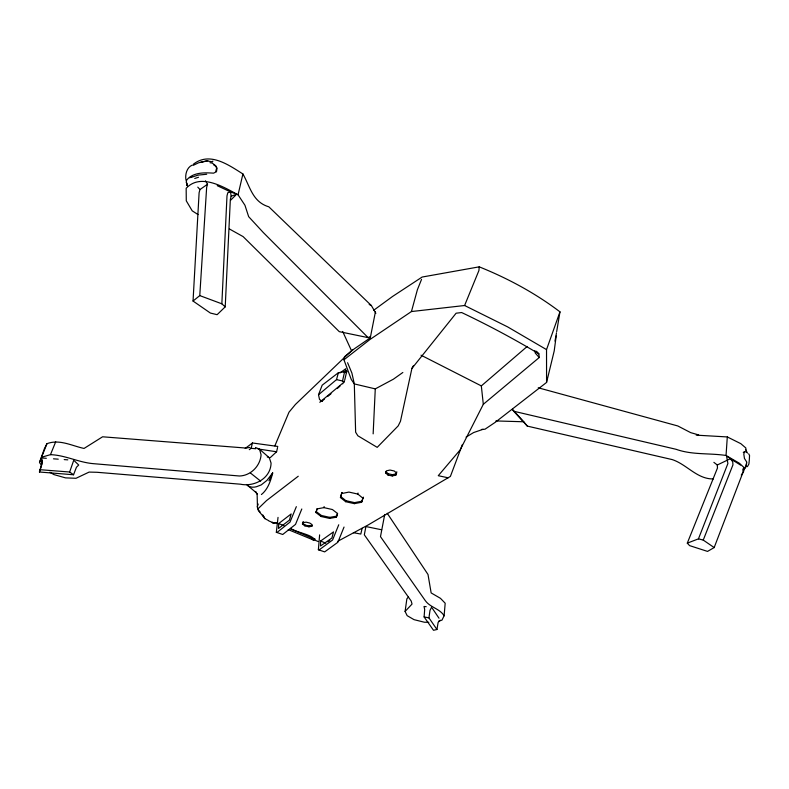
<?xml version="1.0" encoding="UTF-8"?>
<svg xmlns="http://www.w3.org/2000/svg" width="789" height="789" viewBox="0 0 789 789"><rect width="100%" height="100%" fill="white"/><g stroke="black" fill="none" stroke-linecap="round" stroke-linejoin="round"><path stroke-width="1.18" d="M373.641 310.294L392.567 296.457L422.125 277.047L479.229 266.84C507.948 278.389 535.258 293.143 559.973 311.842L546.53 349.616L546.57 382.438L495.285 422.283L484.988 429.216L481.418 429.472M402.844 372.487L393.376 379.203L375.278 388.878L373.148 433.861M320.61 541.017L320.521 545.998L331.913 537.999L333.491 531.904L320.61 541.017L325.837 543.207M696.214 435.143L727.3 436.938L726.048 455.48L739.392 463.261L744.638 468.114L743.445 471.911L741.256 475.086M225.22 306.852L221.847 303.814L226.995 195.879L227.804 192.713L230.536 191.914L236.739 194.173L231.157 196.195L230.349 199.341L225.22 306.852L217.123 314.683L210.397 313.055L193.039 301.043L199.114 192.664L199.992 189.528L207.517 184.251L205.515 180.789M278.744 523.501L278.478 528.482L289.455 520.109L291.161 513.945L278.744 523.501L284.139 525.76M193.039 301.043L199.775 295.599L206.649 187.397L207.517 184.251M440.361 620.213L438.151 622.324L436.948 629.484L433.516 630.312L424.107 616.929L424.679 609.502L424.018 606.475L426.188 606.692M438.723 621.121L441.968 620.144L444.118 615.765L445.183 603.23L440.459 598.328L431.149 592.924L428.003 574.471L387.231 513.274M479.229 266.84L478.923 270.509L464.603 305.511L411.444 311.547L369.933 339.507L343.955 359.784L351.263 379.45L354.31 383.918L355.632 432.204L357.851 435.775L377.201 447.353L398.189 425.892L400.467 421.267L411.907 368.433L413.505 365.563M319.624 534.883L318.381 549.746L324.673 551.886L337.899 542.24L344.034 527.052M288.232 529.616L313.243 539.932L314.555 539.725C312.296 534.557 296.102 532.388 290.48 528.374M186.332 182.042L187.457 185.967L186.332 182.042L186.549 180.247C192.92 172.17 204.262 172.535 213.582 173.156L215.584 172.13L216.728 167.732L215.752 165.739L212.192 163.076L209.992 162.721M746.512 463.37L745.723 467.315L744.244 469.287M556.206 335.966L554.203 350.957L546.57 382.438M278.034 517.387L276.337 532.309L282.728 534.488L295.51 524.399L301.802 508.994M428.841 622.324L424.403 622.235L414.018 619.651L407.154 615.657L405.092 611.445L406.868 598.821L408.426 597.056M436.948 629.484L428.94 617.866L430.015 610.301L431.603 607.234M556.669 331.666L559.973 311.842M362.121 528.295L360.81 534.054L353.413 532.693M216.452 171.894L217.014 168.373L215.634 166.173L213.78 164.96M396.039 473.873L392.468 474.682L388.208 473.765L385.791 471.635L385.565 472.897L387.991 475.027L392.251 475.945L395.822 475.146L396.828 471.802M392.251 475.945L392.468 474.682M343.955 359.784L344.487 356.746L354.123 348.945L370.278 337.879L375.436 311.773M387.991 475.027L388.208 473.765M384.726 514.448L380.485 536.648L425.172 600.449C430.074 607.599 439.641 608.427 444.118 615.765M554.983 341.114L556.492 332.869M186.697 185.356L186.934 184.084M311.862 526.273L312.158 524.695L309.821 523.068L306.191 522.17L303.075 522.555L302.463 524.054L304.929 525.878L308.963 526.796L311.862 526.273L312.04 525.454L309.13 525.977L305.096 525.06L302.631 523.235L303.242 521.726L303.075 522.555M361.579 502.277L363.256 497.287L361.579 502.277L354.36 503.648L345.671 501.696L340.424 497.534L341.923 492.504L340.424 497.534M354.36 503.648L354.557 502.623L361.766 501.252M363.058 498.323L357.831 494.072L358.028 493.036M345.671 501.696L345.868 500.67L340.631 496.508M317.03 508.777L315.985 512.594L321.162 516.519L329.565 518.412L336.361 517.189L337.485 513.392M329.565 518.412L329.772 517.377L336.568 516.144M315.985 512.594L317.089 508.895L323.914 507.623L324.131 506.568M321.162 516.519L321.37 515.473L316.192 511.548M308.963 526.796L309.13 525.977M302.463 524.054L302.631 523.235M304.929 525.878L305.096 525.06M193.295 164.299C209.598 151.281 228.623 164.97 242.913 173.965L238.061 194.814L244.945 205.258L248.653 216.659L263.329 232.558L368.118 337.633L369.942 336.696M344.329 382.063L342.515 380.979L344.615 371.708L346.657 372.595M270.341 457.551L276.584 451.772L277.58 447.511M411.444 311.547L417.391 289.721L421.543 279.375M249.285 449.681L251.139 448.3L252.441 442.984L277.827 446.446M344.685 380.249L346.618 371.846L345.582 370.564L345.789 368.71L339.931 372.98M74.57 461.072L78.722 465.017L76.454 467.226L73.545 474.761L39.45 472.009L42.409 461.782L41.551 457.955L46.324 458.301M322.356 401.305L319.525 399.5L318.519 394.737L336.508 379.617L338.382 372.724L344.615 371.708M246.503 484.485A18.394 11.865 -50.6 0 0 256.603 486.685L261.248 484.89L266.909 480.412L272.688 472.927C270.735 480.757 267.925 489.348 261.415 494.535M39.45 472.009L41.847 464.405L41.709 459.987M73.545 474.761L69.639 472.009L73.742 460.283M336.361 517.189L337.584 513.521L332.435 509.546L323.914 507.623M212.843 161.064L212.586 161.794L206.984 160.966L198.68 162.751L193.226 165.335M258.21 504.043L257.283 506.696L257.944 509.487L260.045 511.913M264.779 518.59L262.845 515.158L264.779 518.59L268.073 520.316M272.235 522.614L273.438 523.294L275.795 522.574L277.639 523.028M41.393 465.165L39.499 462.492L44.391 448.734L46.946 443.694C59.51 438.901 71.878 445.854 84.058 448.438L102.6 436.79L246.06 448.063L249.896 447.422M462.344 444.631L450.401 476.418L368.285 524.882L337.761 541.284M395.822 475.146L396.611 473.075L394.214 470.984L390.013 470.057L386.403 470.836L385.565 472.897M318.519 394.737L322.178 385.18L338.382 372.724M713.877 462.344L717.28 464.997L717.477 468.005L687.288 543.148L689.616 545.623L707.536 551.412L714.173 547.566L743.08 472.108L742.844 469.08L744.678 467.66M39.499 462.492L46.946 443.694M338.737 524.784L332.583 540.001L319.407 549.706L318.381 549.746M687.288 543.148L698.452 538.857L727.892 463.528L726.501 455.786M296.339 506.656L290.017 522.091L277.304 532.23L276.337 532.309M714.173 547.566L703.246 540.08L732.951 464.849L732.725 461.802L730.387 458.715L727.468 456.515M41.738 457.186L50.466 454.661L55.703 441.801M274.858 445.864L289.001 412.193L295.421 404.451L352.673 349.606M268.931 480.728L272.688 472.927M536.481 351.233L538.867 353.837L539.222 357.535L483.312 404.293L460.184 449.868L438.26 475.708L448.132 477.789M343.235 382.941L344.201 381.146M747.37 466.684L748.899 463.991L749.294 460.234L749.55 455.48L748.682 453.793M411.907 368.433L456.111 313.213L461.634 312.533C487.996 325.058 513.836 338.826 538.867 353.837M314.959 538.966L313.381 539.558L318.145 541.52M744.55 467.956L746.078 466.121L746.798 462.147L744.431 458.399L743.79 453.902L744.708 451.643L746.562 452.048M405.092 611.445L412.036 604.068L411.187 601.011L364.321 534.834L365.909 526.549L381.649 529.784M230.615 200.219L235.862 195.041M50.466 454.661C65.3 455.164 78.584 462.423 93.378 463.666L239.462 476.004C250.754 475.678 260.281 465.993 261.08 454.809L259.581 449.286L255.468 447.471M483.312 404.293L481.329 385.91L527.19 346.47M49.904 472.236L53.899 474.583L65.546 477.878L76.02 478.282L89.108 472.088L97.057 472.286L240.428 484.199C254.255 487.079 270.735 478.499 271.071 463.104L269.325 457.768L259.581 449.286M337.248 388.523L340 386.176M319.792 402.291L342.682 383.237L342.751 383.839M324.299 399.214L321.804 401.246L320.581 400.447M327.622 396.502L331.025 393.721M298.252 476.231L266.504 500.611L258.269 508.56L258.417 510.651L264.838 518.432M245.201 448.448L252.441 442.984M343.738 371.905L345.582 370.564L347.022 371.264L345.168 372.605M743.277 452.442L744.224 451.772M327.829 541.816L329.822 540.416M466.082 437.096L473.597 432.559L483.026 429.334M192.269 165.108C186.746 167.337 184.843 174.911 186.046 180.296M717.28 464.997L730.387 458.715L740.595 465.106M189.439 177.703L191.707 176.726M190.553 177.604L198.088 175.109L206.708 174.261M194.725 178.472L198.512 177.259M275.795 522.574L273.586 522.929L268.625 520.819M200.14 162.445L207.813 160.611M341.716 493.539L348.935 492.08L357.831 494.072M495.896 420.941L523.748 421.77L527.318 426.099L672.218 459.592C686.834 464.376 696.963 479.17 713.315 478.953M53.474 458.823L58.248 459.168M64.205 459.592L67.785 459.849M40.061 469.702L69.639 472.009M251.139 448.3L255.764 448.744M258.082 448.971L276.584 451.772M726.048 455.48C709.35 452.935 692.318 455.115 676.104 449.306L513.669 411.227L512.278 409.343M275.667 522.92L277.531 523.383M424.107 616.929L428.94 617.866M368.118 337.633L339.28 331.656L243.12 236.611L229.441 228.988M345.868 500.67L354.557 502.623M321.37 515.473L329.772 517.377M336.508 379.617L342.515 380.979M375.278 388.878L354.31 383.918L351.914 373.098L347.594 362.723M698.452 538.857L703.246 540.08M538.246 387.784L677.781 425.952L690.691 432.638L698.659 434.926M199.775 295.599L221.847 303.814M290.382 528.748L314.91 539.331M267.234 456.89L269.325 457.768M217.222 185.662L230.536 191.914L231.157 196.195M464.603 305.511L507.593 326.873L546.53 349.616M238.061 194.814C223.642 187.013 200.564 172.899 186.165 188.295L186.283 200.82L192.191 210.811L198.029 214.578M727.3 436.938L740.822 443.674L745.802 447.945L745.99 450.046M369.183 304.475L371.382 305.57L375.87 313.322M421.01 355.188L481.329 385.91M272.422 522.288L273.586 522.929M311.971 539.212L313.243 539.932M250.369 472.946L260.646 481.122M248.062 485.817L256.632 493.026L255.409 491.498L257.096 494.18M371.382 305.57L268.832 206.817C252.569 201.984 250.231 186.894 242.913 173.965M197.773 187.121L199.992 189.528M513.669 411.227L527.318 426.099M512.386 409.294L523.748 421.77M539.222 357.535L535.238 353.028L534.942 350.612M745.605 449.631L747.459 453.093M432.283 608.23L439.009 618.221M342.692 331.488L351.213 350.099M257.47 507.159L257.106 493.51"/></g></svg>
